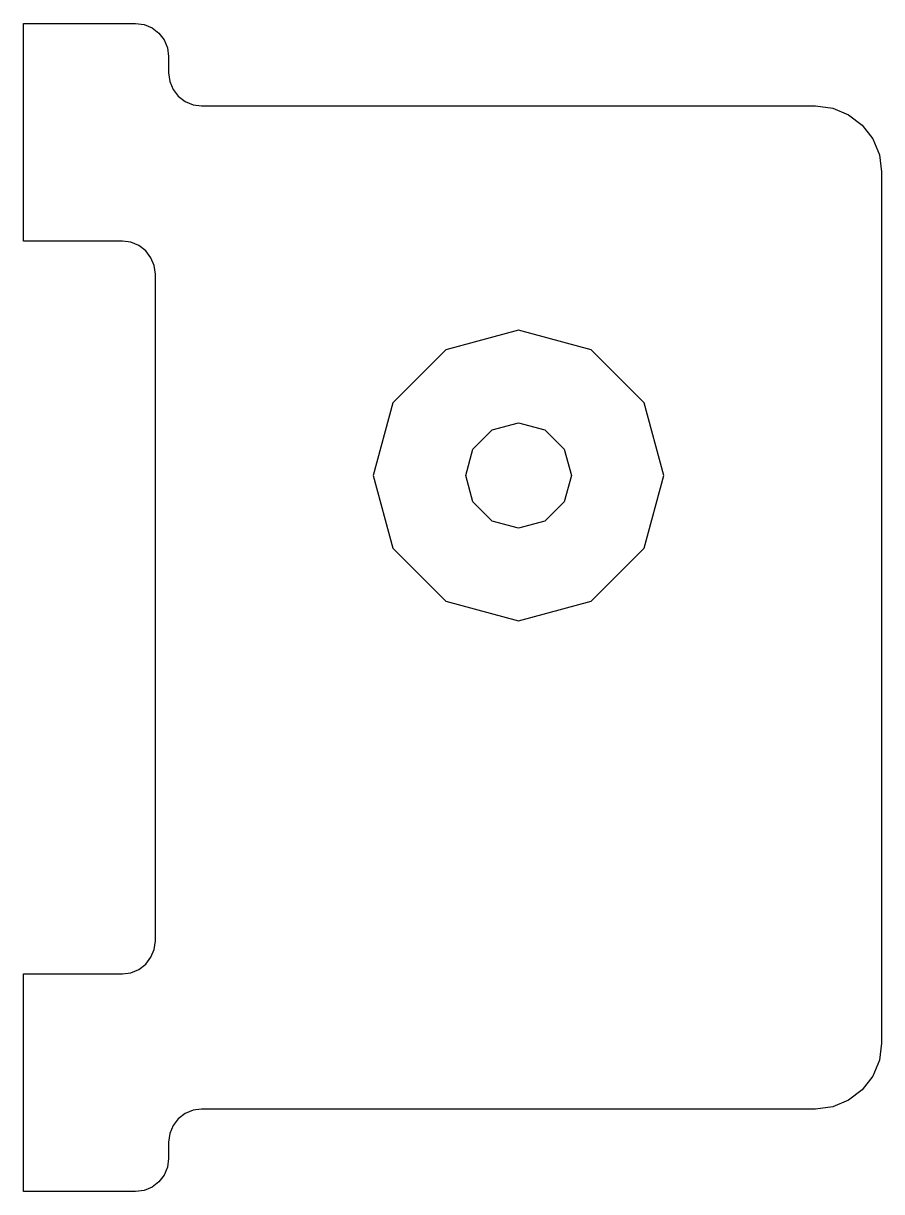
# Model space of a CAD drawing. Extents: x -0.75 to 0.55, y -0.88 to 0.88.
import ezdxf

# ---------------------------------------------------------------- set-up
doc = ezdxf.new("R2010")
doc.units = 0
doc.header["$MEASUREMENT"] = 0
doc.layers.add('GND', color=7, linetype='Continuous')

msp = doc.modelspace()

# ---------------------------------------------------------------- linework, layer by layer
at = {"layer": 'GND'}
for points in [[(-0.6, -0.555), (-0.587059, -0.553296), (-0.575, -0.548301), (-0.564645, -0.540355), (-0.556699, -0.53), (-0.551704, -0.517941), (-0.55, -0.505), (-0.55, 0.505), (-0.551704, 0.517941), (-0.556699, 0.53), (-0.564645, 0.540355), (-0.575, 0.548301), (-0.587059, 0.553296), (-0.6, 0.555), (-0.75, 0.555), (-0.75, 0.885), (-0.58, 0.885), (-0.567059, 0.883296), (-0.555, 0.878301), (-0.544645, 0.870355), (-0.536699, 0.86), (-0.531704, 0.847941), (-0.53, 0.835), (-0.53, 0.81), (-0.528296, 0.797059), (-0.523301, 0.785), (-0.515355, 0.774645), (-0.505, 0.766699), (-0.492941, 0.761704), (-0.48, 0.76), (0.45, 0.76), (0.475882, 0.756593), (0.5, 0.746603), (0.520711, 0.730711), (0.536603, 0.71), (0.546593, 0.685882), (0.55, 0.66), (0.55, -0.66), (0.546593, -0.685882), (0.536603, -0.71), (0.520711, -0.730711), (0.5, -0.746603), (0.475882, -0.756593), (0.45, -0.76), (-0.48, -0.76), (-0.492941, -0.761704), (-0.505, -0.766699), (-0.515355, -0.774645), (-0.523301, -0.785), (-0.528296, -0.797059), (-0.53, -0.81), (-0.53, -0.835), (-0.531704, -0.847941), (-0.536699, -0.86), (-0.544645, -0.870355), (-0.555, -0.878301), (-0.567059, -0.883296), (-0.58, -0.885), (-0.75, -0.885), (-0.75, -0.555)], [(0.190526, 0.09), (0.22, 0.2), (0.190526, 0.31), (0.11, 0.390526), (0, 0.42), (-0.11, 0.390526), (-0.190526, 0.31), (-0.22, 0.2), (-0.190526, 0.09), (-0.11, 0.009474), (0, -0.02), (0.11, 0.009474)], [(0.08, 0.2), (0.069282, 0.16), (0.04, 0.130718), (0, 0.12), (-0.04, 0.130718), (-0.069282, 0.16), (-0.08, 0.2), (-0.069282, 0.24), (-0.04, 0.269282), (0, 0.28), (0.04, 0.269282), (0.069282, 0.24)]]:
    msp.add_lwpolyline(points, close=True, dxfattribs=at)

doc.saveas('drawing.dxf')
